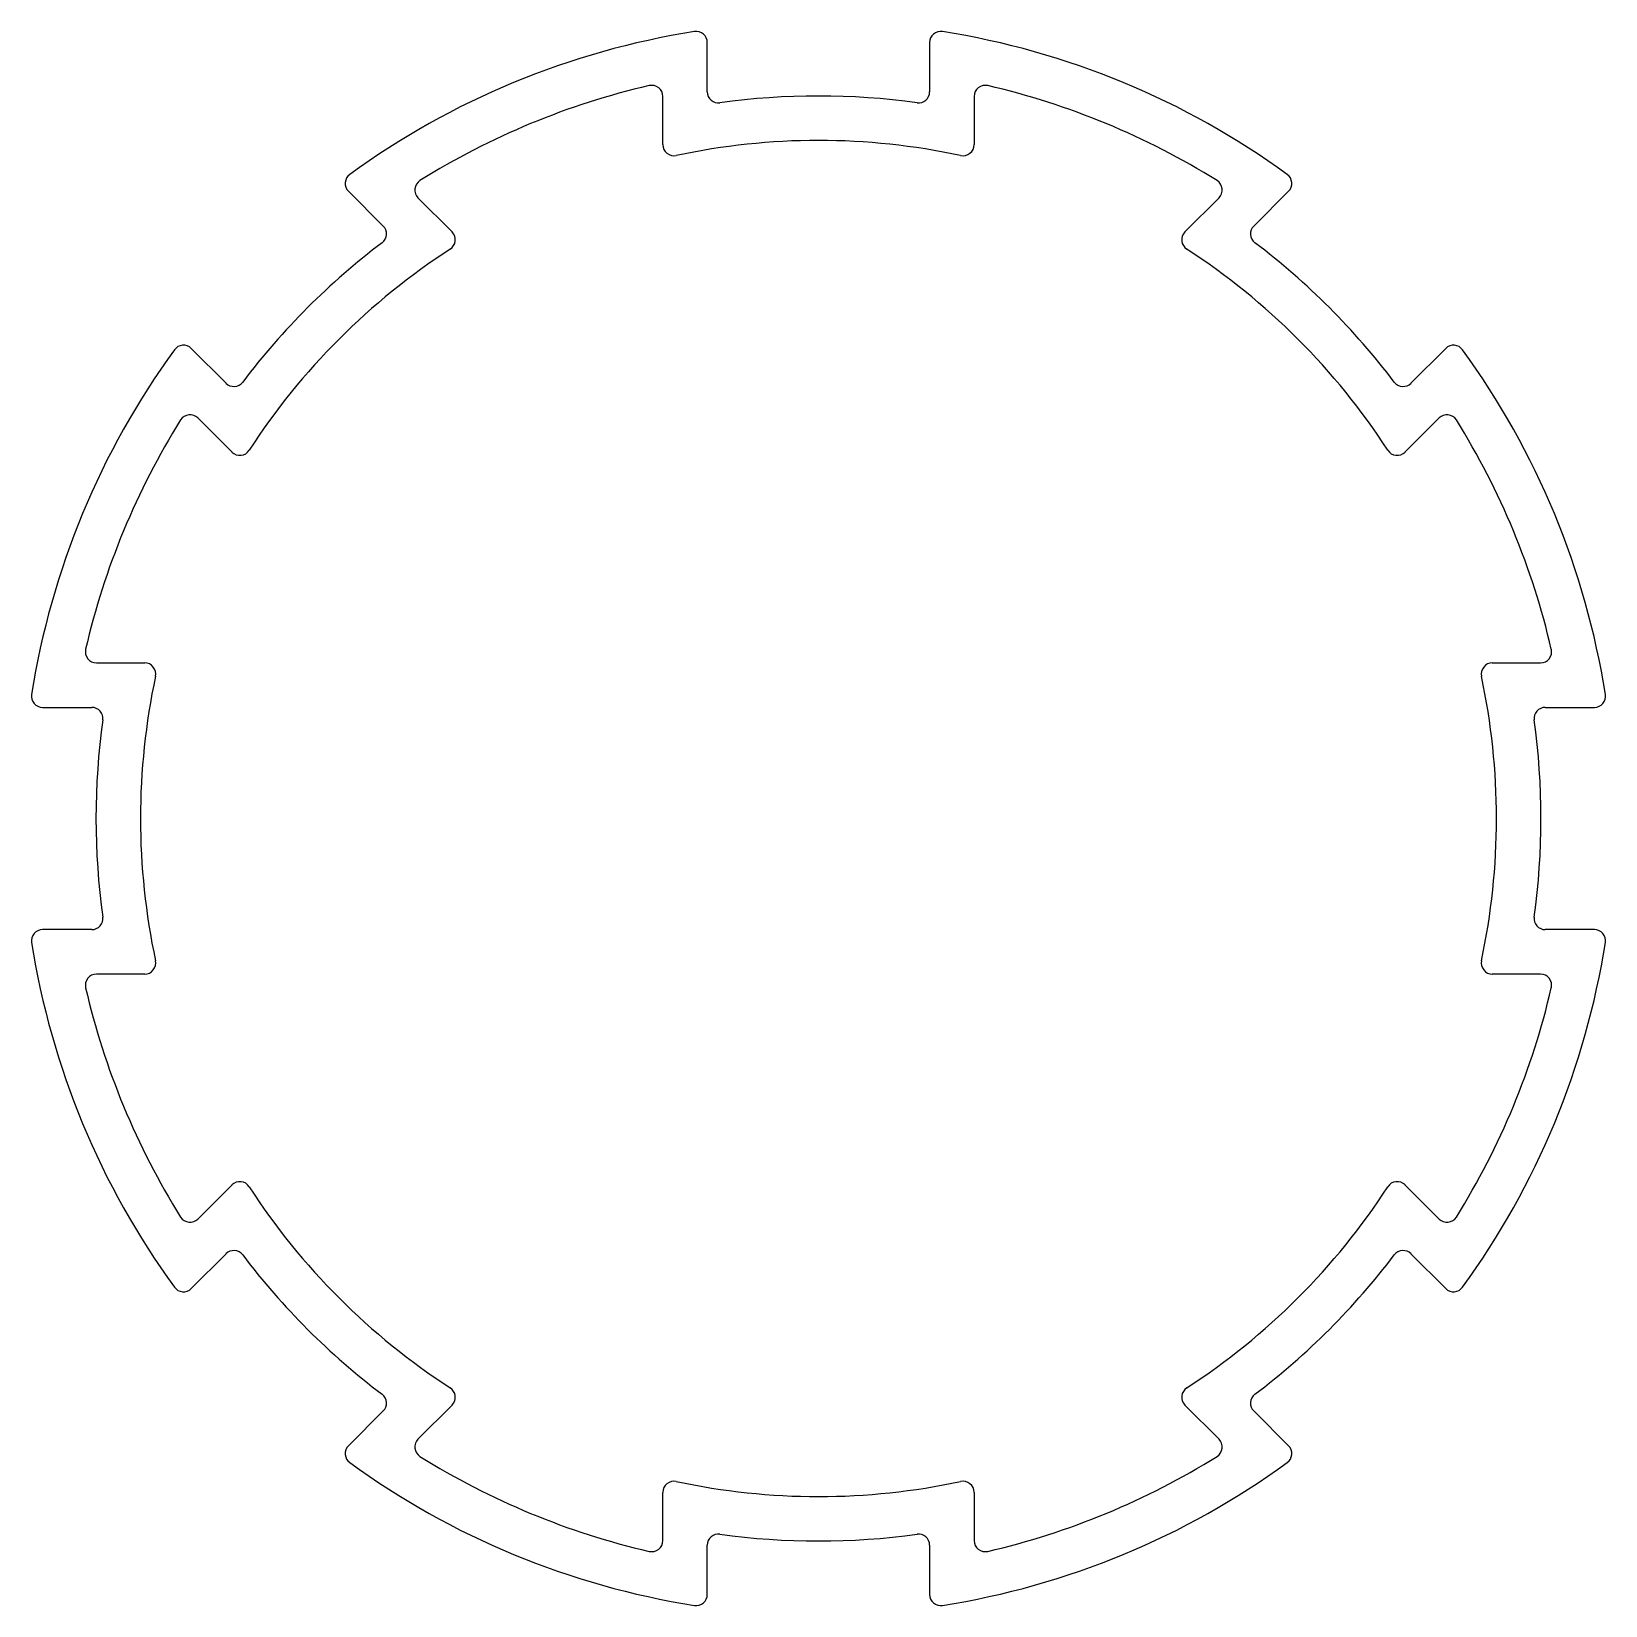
# Model space of a CAD drawing. Extents: x 210.6 to 253, y 587.2 to 629.7.
import ezdxf

# ---------------------------------------------------------------- set-up
doc = ezdxf.new("R2010")
doc.units = 0
doc.layers.get('0').update_dxf_attribs({"linetype": 'CONTINUOUS'})

msp = doc.modelspace()

# ---------------------------------------------------------------- linework, layer by layer
at = {"color": 7, "linetype": 'CONTINUOUS'}
for p, q in [((228.802, 628.042), (228.802, 629.369)), ((234.802, 629.369), (234.802, 628.042)), ((227.602, 626.614), (227.602, 627.914)), ((236.002, 627.914), (236.002, 626.614)), ((219.116, 625.356), (220.054, 624.418)), ((243.551, 624.418), (244.489, 625.356)), ((220.993, 625.176), (221.913, 624.257)), ((241.692, 624.257), (242.612, 625.176)), ((215.811, 620.176), (214.873, 621.114)), ((248.732, 621.114), (247.794, 620.176)), ((215.973, 618.317), (215.053, 619.237)), ((248.552, 619.237), (247.632, 618.317)), ((212.315, 612.627), (213.616, 612.627)), ((249.989, 612.627), (251.29, 612.627)), ((210.861, 611.427), (212.187, 611.427)), ((251.418, 611.427), (252.744, 611.427)), ((212.187, 605.427), (210.861, 605.427)), ((252.744, 605.427), (251.418, 605.427)), ((213.616, 604.227), (212.315, 604.227)), ((251.29, 604.227), (249.989, 604.227)), ((215.053, 597.617), (215.973, 598.537)), ((247.632, 598.537), (248.552, 597.617)), ((214.873, 595.74), (215.811, 596.678)), ((247.794, 596.678), (248.732, 595.74)), ((220.054, 592.436), (219.116, 591.498)), ((221.913, 592.597), (220.993, 591.678)), ((242.612, 591.678), (241.692, 592.597)), ((244.489, 591.498), (243.551, 592.436)), ((227.602, 588.94), (227.602, 590.24)), ((236.002, 590.24), (236.002, 588.94)), ((228.802, 587.485), (228.802, 588.812)), ((234.802, 588.812), (234.802, 587.485))]:
    msp.add_line(p, q, dxfattribs=at)
for centre, radius, start, end in [((231.802, 608.427), 21.5, 98.9551, 126.0449), ((228.502, 629.369), 0.3, 0, 98.9551), ((235.102, 629.369), 0.3, 81.0449, 180), ((231.802, 608.427), 21.5, 53.9551, 81.0449), ((231.802, 608.427), 20.3, 103.0029, 121.9971), ((227.302, 627.914), 0.3, 0, 103.0029), ((229.102, 628.042), 0.3, 180, 277.8375), ((231.802, 608.427), 19.5, 82.1625, 97.8375), ((234.502, 628.042), 0.3, 262.1625, 0), ((236.302, 627.914), 0.3, 76.9971, 180), ((231.802, 608.427), 20.3, 58.0029, 76.9971), ((231.802, 608.427), 18.3, 77.8966, 102.1034), ((227.902, 626.614), 0.3, 180, 282.1034), ((235.702, 626.614), 0.3, 257.8966, 0), ((219.328, 625.568), 0.3, 126.0449, 225), ((244.277, 625.568), 0.3, 315, 53.9551), ((221.205, 625.388), 0.3, 121.9971, 225), ((242.4, 625.388), 0.3, 315, 58.0029), ((219.842, 624.206), 0.3, 307.1625, 45), ((221.7, 624.045), 0.3, 302.8966, 45), ((241.905, 624.045), 0.3, 135, 237.1034), ((243.763, 624.206), 0.3, 135, 232.8375), ((231.802, 608.427), 19.5, 127.1625, 142.8375), ((231.802, 608.427), 18.3, 122.8966, 147.1034), ((231.802, 608.427), 18.3, 32.8966, 57.1034), ((231.802, 608.427), 19.5, 37.1625, 52.8375), ((214.661, 620.901), 0.3, 45, 143.9551), ((248.944, 620.901), 0.3, 36.0449, 135), ((231.802, 608.427), 21.5, 143.9551, 171.0449), ((231.802, 608.427), 21.5, 8.9551, 36.0449), ((216.023, 620.388), 0.3, 225, 322.8375), ((247.582, 620.388), 0.3, 217.1625, 315), ((231.802, 608.427), 20.3, 148.0029, 166.9971), ((214.841, 619.025), 0.3, 45, 148.0029), ((248.764, 619.025), 0.3, 31.9971, 135), ((231.802, 608.427), 20.3, 13.0029, 31.9971), ((216.185, 618.529), 0.3, 225, 327.1034), ((247.42, 618.529), 0.3, 212.8966, 315), ((212.315, 612.927), 0.3, 166.9971, 270), ((213.616, 612.327), 0.3, 347.8966, 90), ((249.989, 612.327), 0.3, 90, 192.1034), ((251.29, 612.927), 0.3, 270, 13.0029), ((231.802, 608.427), 18.3, 167.8966, 192.1034), ((231.802, 608.427), 18.3, 347.8966, 12.1034), ((210.861, 611.727), 0.3, 171.0449, 270), ((252.744, 611.727), 0.3, 270, 8.9551), ((212.187, 611.127), 0.3, 352.1625, 90), ((251.418, 611.127), 0.3, 90, 187.8375), ((231.802, 608.427), 19.5, 172.1625, 187.8375), ((231.802, 608.427), 19.5, 352.1625, 7.8375), ((210.861, 605.127), 0.3, 90, 188.9551), ((212.187, 605.727), 0.3, 270, 7.8375), ((251.418, 605.727), 0.3, 172.1625, 270), ((252.744, 605.127), 0.3, 351.0449, 90), ((231.802, 608.427), 21.5, 188.9551, 216.0449), ((231.802, 608.427), 21.5, 323.9551, 351.0449), ((213.616, 604.527), 0.3, 270, 12.1034), ((249.989, 604.527), 0.3, 167.8966, 270), ((212.315, 603.927), 0.3, 90, 193.0029), ((251.29, 603.927), 0.3, 346.9971, 90), ((231.802, 608.427), 20.3, 193.0029, 211.9971), ((231.802, 608.427), 20.3, 328.0029, 346.9971), ((216.185, 598.325), 0.3, 32.8966, 135), ((247.42, 598.325), 0.3, 45, 147.1034), ((231.802, 608.427), 18.3, 212.8966, 237.1034), ((231.802, 608.427), 18.3, 302.8966, 327.1034), ((214.841, 597.829), 0.3, 211.9971, 315), ((248.764, 597.829), 0.3, 225, 328.0029), ((216.023, 596.466), 0.3, 37.1625, 135), ((231.802, 608.427), 19.5, 217.1625, 232.8375), ((231.802, 608.427), 19.5, 307.1625, 322.8375), ((247.582, 596.466), 0.3, 45, 142.8375), ((214.661, 595.953), 0.3, 216.0449, 315), ((248.944, 595.953), 0.3, 225, 323.9551), ((219.842, 592.648), 0.3, 315, 52.8375), ((221.7, 592.809), 0.3, 315, 57.1034), ((241.905, 592.809), 0.3, 122.8966, 225), ((243.763, 592.648), 0.3, 127.1625, 225), ((219.328, 591.286), 0.3, 135, 233.9551), ((221.205, 591.466), 0.3, 135, 238.0029), ((242.4, 591.466), 0.3, 301.9971, 45), ((244.277, 591.286), 0.3, 306.0449, 45), ((231.802, 608.427), 21.5, 233.9551, 261.0449), ((231.802, 608.427), 20.3, 238.0029, 256.9971), ((231.802, 608.427), 21.5, 278.9551, 306.0449), ((231.802, 608.427), 20.3, 283.0029, 301.9971), ((227.902, 590.24), 0.3, 77.8966, 180), ((231.802, 608.427), 18.3, 257.8966, 282.1034), ((235.702, 590.24), 0.3, 0, 102.1034), ((227.302, 588.94), 0.3, 256.9971, 0), ((229.102, 588.812), 0.3, 82.1625, 180), ((231.802, 608.427), 19.5, 262.1625, 277.8375), ((234.502, 588.812), 0.3, 0, 97.8375), ((236.302, 588.94), 0.3, 180, 283.0029), ((228.502, 587.485), 0.3, 261.0449, 0), ((235.102, 587.485), 0.3, 180, 278.9551)]:
    msp.add_arc(centre, radius, start, end, dxfattribs=at)

doc.saveas('drawing.dxf')
